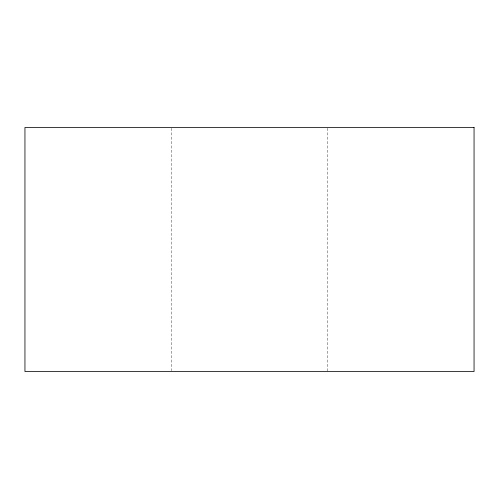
<?xml version="1.0" encoding="UTF-8"?>
<svg xmlns="http://www.w3.org/2000/svg" width="499" height="499" viewBox="0 0 499 499"><rect width="100%" height="100%" fill="white"/><g stroke="black" fill="none" stroke-linecap="round" stroke-linejoin="round"><path stroke-width="0.37" stroke-dasharray="2.5 1.87" d="M327.606 128.237L327.606 371.537M171.394 128.237L171.394 370.763"/><path stroke-width="0.75" d="M474.05 127.463L24.95 127.463L24.95 371.537L474.05 371.537L474.05 127.463"/></g></svg>
